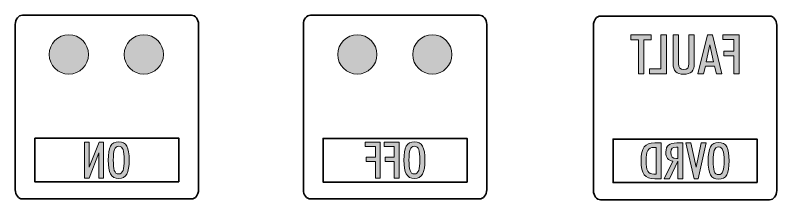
# Model space of a CAD drawing. Header units: millimetres. Extents: x 8 to 201, y 31 to 295.
# Drawn here: x 98.1 to 156.2, y 77 to 91.1 of the extents above; entities that cross this region are included whole.
import ezdxf

# ---------------------------------------------------------------- set-up
doc = ezdxf.new("R2010")
doc.units = ezdxf.units.MM
doc.header["$MEASUREMENT"] = 0
doc.layers.add('Layer 1', color=7, linetype='Continuous', lineweight=0)

# ---------------------------------------------------------------- blocks, each defined once
blk = doc.blocks.new('Block_152')
at = {"layer": 'Layer 1', "true_color": 0x1d1e1b, "transparency": 33554687}
h = blk.add_hatch(color=250, dxfattribs=at)
h.dxf.hatch_style = 2
edge = h.paths.add_edge_path()
edge.add_spline(control_points=[(147.037, 78.945), (147.037, 78.945), (147.037, 80.978), (147.037, 80.978), (147.037, 80.978), (146.84, 80.978), (146.84, 80.978), (146.393, 80.978), (146.258, 80.691), (146.258, 79.963), (146.258, 79.236), (146.393, 78.945), (146.84, 78.945), (146.84, 78.945), (147.037, 78.945), (147.037, 78.945)], knot_values=[0, 0, 0, 0, 1, 1, 1, 2, 2, 2, 3, 3, 3, 4, 4, 4, 5, 5, 5, 5], degree=3, periodic=0)
edge = h.paths.add_edge_path()
edge.add_spline(control_points=[(147.42, 78.592), (147.42, 78.592), (146.919, 78.592), (146.919, 78.592), (146.148, 78.592), (145.876, 78.96), (145.876, 79.96), (145.876, 80.956), (146.148, 81.323), (146.919, 81.323), (146.919, 81.323), (147.42, 81.323), (147.42, 81.323), (147.42, 81.323), (147.42, 78.592), (147.42, 78.592)], knot_values=[0, 0, 0, 0, 1, 1, 1, 2, 2, 2, 3, 3, 3, 4, 4, 4, 5, 5, 5, 5], degree=3, periodic=0)
h = blk.add_hatch(color=250, dxfattribs=at)
h.dxf.hatch_style = 2
edge = h.paths.add_edge_path()
edge.add_spline(control_points=[(148.693, 80.136), (148.693, 80.136), (148.693, 81.001), (148.693, 81.001), (148.693, 81.001), (148.586, 81.001), (148.586, 81.001), (148.27, 81.001), (148.151, 80.921), (148.151, 80.611), (148.151, 80.277), (148.246, 80.136), (148.574, 80.136), (148.574, 80.136), (148.693, 80.136), (148.693, 80.136)], knot_values=[0, 0, 0, 0, 1, 1, 1, 2, 2, 2, 3, 3, 3, 4, 4, 4, 5, 5, 5, 5], degree=3, periodic=0)
edge = h.paths.add_edge_path()
edge.add_spline(control_points=[(148.693, 79.925), (148.693, 79.925), (148.681, 79.925), (148.681, 79.925), (148.681, 79.925), (148.037, 78.592), (148.037, 78.592), (148.037, 78.592), (147.63, 78.592), (147.63, 78.592), (147.63, 78.592), (148.298, 79.937), (148.298, 79.937), (147.946, 79.979), (147.768, 80.205), (147.768, 80.611), (147.768, 81.14), (148.025, 81.323), (148.614, 81.323), (148.614, 81.323), (149.072, 81.323), (149.072, 81.323), (149.072, 81.323), (149.072, 78.592), (149.072, 78.592), (149.072, 78.592), (148.693, 78.592), (148.693, 78.592), (148.693, 78.592), (148.693, 79.925), (148.693, 79.925)], knot_values=[0, 0, 0, 0, 1, 1, 1, 2, 2, 2, 3, 3, 3, 4, 4, 4, 5, 5, 5, 6, 6, 6, 7, 7, 7, 8, 8, 8, 9, 9, 9, 10, 10, 10, 10], degree=3, periodic=0)
h = blk.add_hatch(color=250, dxfattribs=at)
h.dxf.hatch_style = 2
edge = h.paths.add_edge_path()
edge.add_spline(control_points=[(149.918, 78.592), (149.918, 78.592), (149.297, 81.323), (149.297, 81.323), (149.297, 81.323), (149.681, 81.323), (149.681, 81.323), (149.681, 81.323), (150.076, 79.469), (150.076, 79.469), (150.076, 79.469), (150.471, 81.323), (150.471, 81.323), (150.471, 81.323), (150.854, 81.323), (150.854, 81.323), (150.854, 81.323), (150.238, 78.592), (150.238, 78.592), (150.238, 78.592), (149.918, 78.592), (149.918, 78.592)], knot_values=[0, 0, 0, 0, 1, 1, 1, 2, 2, 2, 3, 3, 3, 4, 4, 4, 5, 5, 5, 6, 6, 6, 7, 7, 7, 7], degree=3, periodic=0)
h = blk.add_hatch(color=250, dxfattribs=at)
h.dxf.hatch_style = 2
edge = h.paths.add_edge_path()
edge.add_spline(control_points=[(152.214, 79.963), (152.214, 80.68), (152.123, 81.017), (151.795, 81.017), (151.467, 81.017), (151.38, 80.68), (151.38, 79.963), (151.38, 79.247), (151.455, 78.906), (151.791, 78.906), (152.115, 78.906), (152.214, 79.243), (152.214, 79.963)], knot_values=[0, 0, 0, 0, 1, 1, 1, 2, 2, 2, 3, 3, 3, 4, 4, 4, 4], degree=3, periodic=0)
edge = h.paths.add_edge_path()
edge.add_spline(control_points=[(152.597, 79.956), (152.597, 78.998), (152.387, 78.558), (151.795, 78.558), (151.202, 78.558), (150.996, 79.002), (150.996, 79.956), (150.996, 80.914), (151.202, 81.358), (151.795, 81.358), (152.387, 81.358), (152.597, 80.914), (152.597, 79.956)], knot_values=[0, 0, 0, 0, 1, 1, 1, 2, 2, 2, 3, 3, 3, 4, 4, 4, 4], degree=3, periodic=0)
at = {"layer": 'Layer 1'}
for points, knots in [([(147.42, 78.592), (147.42, 78.592), (146.919, 78.592), (146.919, 78.592), (146.148, 78.592), (145.876, 78.96), (145.876, 79.96), (145.876, 80.956), (146.148, 81.323), (146.919, 81.323), (146.919, 81.323), (147.42, 81.323), (147.42, 81.323), (147.42, 81.323), (147.42, 78.592), (147.42, 78.592)], [0, 0, 0, 0, 1, 1, 1, 2, 2, 2, 3, 3, 3, 4, 4, 4, 5, 5, 5, 5]), ([(147.037, 78.945), (147.037, 78.945), (147.037, 80.978), (147.037, 80.978), (147.037, 80.978), (146.84, 80.978), (146.84, 80.978), (146.393, 80.978), (146.258, 80.691), (146.258, 79.963), (146.258, 79.236), (146.393, 78.945), (146.84, 78.945), (146.84, 78.945), (147.037, 78.945), (147.037, 78.945)], [0, 0, 0, 0, 1, 1, 1, 2, 2, 2, 3, 3, 3, 4, 4, 4, 5, 5, 5, 5]), ([(148.693, 79.925), (148.693, 79.925), (148.681, 79.925), (148.681, 79.925), (148.681, 79.925), (148.037, 78.592), (148.037, 78.592), (148.037, 78.592), (147.63, 78.592), (147.63, 78.592), (147.63, 78.592), (148.298, 79.937), (148.298, 79.937), (147.946, 79.979), (147.768, 80.205), (147.768, 80.611), (147.768, 81.14), (148.025, 81.323), (148.614, 81.323), (148.614, 81.323), (149.072, 81.323), (149.072, 81.323), (149.072, 81.323), (149.072, 78.592), (149.072, 78.592), (149.072, 78.592), (148.693, 78.592), (148.693, 78.592), (148.693, 78.592), (148.693, 79.925), (148.693, 79.925)], [0, 0, 0, 0, 1, 1, 1, 2, 2, 2, 3, 3, 3, 4, 4, 4, 5, 5, 5, 6, 6, 6, 7, 7, 7, 8, 8, 8, 9, 9, 9, 10, 10, 10, 10]), ([(148.693, 80.136), (148.693, 80.136), (148.693, 81.001), (148.693, 81.001), (148.693, 81.001), (148.586, 81.001), (148.586, 81.001), (148.27, 81.001), (148.151, 80.921), (148.151, 80.611), (148.151, 80.277), (148.246, 80.136), (148.574, 80.136), (148.574, 80.136), (148.693, 80.136), (148.693, 80.136)], [0, 0, 0, 0, 1, 1, 1, 2, 2, 2, 3, 3, 3, 4, 4, 4, 5, 5, 5, 5]), ([(149.918, 78.592), (149.918, 78.592), (149.297, 81.323), (149.297, 81.323), (149.297, 81.323), (149.681, 81.323), (149.681, 81.323), (149.681, 81.323), (150.076, 79.469), (150.076, 79.469), (150.076, 79.469), (150.471, 81.323), (150.471, 81.323), (150.471, 81.323), (150.854, 81.323), (150.854, 81.323), (150.854, 81.323), (150.238, 78.592), (150.238, 78.592), (150.238, 78.592), (149.918, 78.592), (149.918, 78.592)], [0, 0, 0, 0, 1, 1, 1, 2, 2, 2, 3, 3, 3, 4, 4, 4, 5, 5, 5, 6, 6, 6, 7, 7, 7, 7]), ([(152.597, 79.956), (152.597, 78.998), (152.387, 78.558), (151.795, 78.558), (151.202, 78.558), (150.996, 79.002), (150.996, 79.956), (150.996, 80.914), (151.202, 81.358), (151.795, 81.358), (152.387, 81.358), (152.597, 80.914), (152.597, 79.956)], [0, 0, 0, 0, 1, 1, 1, 2, 2, 2, 3, 3, 3, 4, 4, 4, 4]), ([(152.214, 79.963), (152.214, 80.68), (152.123, 81.017), (151.795, 81.017), (151.467, 81.017), (151.38, 80.68), (151.38, 79.963), (151.38, 79.247), (151.455, 78.906), (151.791, 78.906), (152.115, 78.906), (152.214, 79.243), (152.214, 79.963)], [0, 0, 0, 0, 1, 1, 1, 2, 2, 2, 3, 3, 3, 4, 4, 4, 4])]:
    blk.add_open_spline(points, degree=3, knots=knots, dxfattribs=at)
blk = doc.blocks.new('Block_153')
at = {"layer": 'Layer 1', "true_color": 0x1d1e1b, "transparency": 33554687}
h = blk.add_hatch(color=250, dxfattribs=at)
h.dxf.hatch_style = 2
edge = h.paths.add_edge_path()
edge.add_spline(control_points=[(146.084, 86.59), (146.084, 86.59), (145.668, 86.59), (145.668, 86.59), (145.668, 86.59), (145.668, 89.183), (145.668, 89.183), (145.668, 89.183), (145.102, 89.183), (145.102, 89.183), (145.102, 89.183), (145.102, 89.553), (145.102, 89.553), (145.102, 89.553), (146.649, 89.553), (146.649, 89.553), (146.649, 89.553), (146.649, 89.183), (146.649, 89.183), (146.649, 89.183), (146.084, 89.183), (146.084, 89.183), (146.084, 89.183), (146.084, 86.59), (146.084, 86.59)], knot_values=[0, 0, 0, 0, 1, 1, 1, 2, 2, 2, 3, 3, 3, 4, 4, 4, 5, 5, 5, 6, 6, 6, 7, 7, 7, 8, 8, 8, 8], degree=3, periodic=0)
h = blk.add_hatch(color=250, dxfattribs=at)
h.dxf.hatch_style = 2
edge = h.paths.add_edge_path()
edge.add_spline(control_points=[(147.803, 86.59), (147.803, 86.59), (146.508, 86.59), (146.508, 86.59), (146.508, 86.59), (146.508, 86.96), (146.508, 86.96), (146.508, 86.96), (147.391, 86.96), (147.391, 86.96), (147.391, 86.96), (147.391, 89.553), (147.391, 89.553), (147.391, 89.553), (147.803, 89.553), (147.803, 89.553), (147.803, 89.553), (147.803, 86.59), (147.803, 86.59)], knot_values=[0, 0, 0, 0, 1, 1, 1, 2, 2, 2, 3, 3, 3, 4, 4, 4, 5, 5, 5, 6, 6, 6, 6], degree=3, periodic=0)
h = blk.add_hatch(color=250, dxfattribs=at)
h.dxf.hatch_style = 2
edge = h.paths.add_edge_path()
edge.add_spline(control_points=[(149.937, 87.38), (149.937, 86.81), (149.693, 86.553), (149.131, 86.553), (148.57, 86.553), (148.325, 86.81), (148.325, 87.38), (148.325, 87.38), (148.325, 89.553), (148.325, 89.553), (148.325, 89.553), (148.732, 89.553), (148.732, 89.553), (148.732, 89.553), (148.732, 87.346), (148.732, 87.346), (148.732, 87.064), (148.861, 86.931), (149.131, 86.931), (149.401, 86.931), (149.53, 87.064), (149.53, 87.346), (149.53, 87.346), (149.53, 89.553), (149.53, 89.553), (149.53, 89.553), (149.937, 89.553), (149.937, 89.553), (149.937, 89.553), (149.937, 87.38), (149.937, 87.38)], knot_values=[0, 0, 0, 0, 1, 1, 1, 2, 2, 2, 3, 3, 3, 4, 4, 4, 5, 5, 5, 6, 6, 6, 7, 7, 7, 8, 8, 8, 9, 9, 9, 10, 10, 10, 10], degree=3, periodic=0)
h = blk.add_hatch(color=250, dxfattribs=at)
h.dxf.hatch_style = 2
edge = h.paths.add_edge_path()
edge.add_spline(control_points=[(151.129, 88.788), (151.129, 88.788), (150.854, 87.504), (150.854, 87.504), (150.854, 87.504), (151.403, 87.504), (151.403, 87.504), (151.403, 87.504), (151.129, 88.788), (151.129, 88.788)], knot_values=[0, 0, 0, 0, 1, 1, 1, 2, 2, 2, 3, 3, 3, 3], degree=3, periodic=0)
edge = h.paths.add_edge_path()
edge.add_spline(control_points=[(152.037, 86.59), (152.037, 86.59), (151.622, 86.59), (151.622, 86.59), (151.622, 86.59), (151.48, 87.172), (151.48, 87.172), (151.48, 87.172), (150.781, 87.172), (150.781, 87.172), (150.781, 87.172), (150.636, 86.59), (150.636, 86.59), (150.636, 86.59), (150.22, 86.59), (150.22, 86.59), (150.22, 86.59), (150.936, 89.553), (150.936, 89.553), (150.936, 89.553), (151.322, 89.553), (151.322, 89.553), (151.322, 89.553), (152.037, 86.59), (152.037, 86.59)], knot_values=[0, 0, 0, 0, 1, 1, 1, 2, 2, 2, 3, 3, 3, 4, 4, 4, 5, 5, 5, 6, 6, 6, 7, 7, 7, 8, 8, 8, 8], degree=3, periodic=0)
h = blk.add_hatch(color=250, dxfattribs=at)
h.dxf.hatch_style = 2
edge = h.paths.add_edge_path()
edge.add_spline(control_points=[(153.37, 86.59), (153.37, 86.59), (152.959, 86.59), (152.959, 86.59), (152.959, 86.59), (152.959, 87.957), (152.959, 87.957), (152.959, 87.957), (152.187, 87.957), (152.187, 87.957), (152.187, 87.957), (152.187, 88.31), (152.187, 88.31), (152.187, 88.31), (152.959, 88.31), (152.959, 88.31), (152.959, 88.31), (152.959, 89.195), (152.959, 89.195), (152.959, 89.195), (152.119, 89.195), (152.119, 89.195), (152.119, 89.195), (152.119, 89.553), (152.119, 89.553), (152.119, 89.553), (153.37, 89.553), (153.37, 89.553), (153.37, 89.553), (153.37, 86.59), (153.37, 86.59)], knot_values=[0, 0, 0, 0, 1, 1, 1, 2, 2, 2, 3, 3, 3, 4, 4, 4, 5, 5, 5, 6, 6, 6, 7, 7, 7, 8, 8, 8, 9, 9, 9, 10, 10, 10, 10], degree=3, periodic=0)
at = {"layer": 'Layer 1'}
for points, knots in [([(146.084, 86.59), (146.084, 86.59), (145.668, 86.59), (145.668, 86.59), (145.668, 86.59), (145.668, 89.183), (145.668, 89.183), (145.668, 89.183), (145.102, 89.183), (145.102, 89.183), (145.102, 89.183), (145.102, 89.553), (145.102, 89.553), (145.102, 89.553), (146.649, 89.553), (146.649, 89.553), (146.649, 89.553), (146.649, 89.183), (146.649, 89.183), (146.649, 89.183), (146.084, 89.183), (146.084, 89.183), (146.084, 89.183), (146.084, 86.59), (146.084, 86.59)], [0, 0, 0, 0, 1, 1, 1, 2, 2, 2, 3, 3, 3, 4, 4, 4, 5, 5, 5, 6, 6, 6, 7, 7, 7, 8, 8, 8, 8]), ([(147.803, 86.59), (147.803, 86.59), (146.508, 86.59), (146.508, 86.59), (146.508, 86.59), (146.508, 86.96), (146.508, 86.96), (146.508, 86.96), (147.391, 86.96), (147.391, 86.96), (147.391, 86.96), (147.391, 89.553), (147.391, 89.553), (147.391, 89.553), (147.803, 89.553), (147.803, 89.553), (147.803, 89.553), (147.803, 86.59), (147.803, 86.59)], [0, 0, 0, 0, 1, 1, 1, 2, 2, 2, 3, 3, 3, 4, 4, 4, 5, 5, 5, 6, 6, 6, 6]), ([(149.937, 87.38), (149.937, 86.81), (149.693, 86.553), (149.131, 86.553), (148.57, 86.553), (148.325, 86.81), (148.325, 87.38), (148.325, 87.38), (148.325, 89.553), (148.325, 89.553), (148.325, 89.553), (148.732, 89.553), (148.732, 89.553), (148.732, 89.553), (148.732, 87.346), (148.732, 87.346), (148.732, 87.064), (148.861, 86.931), (149.131, 86.931), (149.401, 86.931), (149.53, 87.064), (149.53, 87.346), (149.53, 87.346), (149.53, 89.553), (149.53, 89.553), (149.53, 89.553), (149.937, 89.553), (149.937, 89.553), (149.937, 89.553), (149.937, 87.38), (149.937, 87.38)], [0, 0, 0, 0, 1, 1, 1, 2, 2, 2, 3, 3, 3, 4, 4, 4, 5, 5, 5, 6, 6, 6, 7, 7, 7, 8, 8, 8, 9, 9, 9, 10, 10, 10, 10]), ([(152.037, 86.59), (152.037, 86.59), (151.622, 86.59), (151.622, 86.59), (151.622, 86.59), (151.48, 87.172), (151.48, 87.172), (151.48, 87.172), (150.781, 87.172), (150.781, 87.172), (150.781, 87.172), (150.636, 86.59), (150.636, 86.59), (150.636, 86.59), (150.22, 86.59), (150.22, 86.59), (150.22, 86.59), (150.936, 89.553), (150.936, 89.553), (150.936, 89.553), (151.322, 89.553), (151.322, 89.553), (151.322, 89.553), (152.037, 86.59), (152.037, 86.59)], [0, 0, 0, 0, 1, 1, 1, 2, 2, 2, 3, 3, 3, 4, 4, 4, 5, 5, 5, 6, 6, 6, 7, 7, 7, 8, 8, 8, 8]), ([(153.37, 86.59), (153.37, 86.59), (152.959, 86.59), (152.959, 86.59), (152.959, 86.59), (152.959, 87.957), (152.959, 87.957), (152.959, 87.957), (152.187, 87.957), (152.187, 87.957), (152.187, 87.957), (152.187, 88.31), (152.187, 88.31), (152.187, 88.31), (152.959, 88.31), (152.959, 88.31), (152.959, 88.31), (152.959, 89.195), (152.959, 89.195), (152.959, 89.195), (152.119, 89.195), (152.119, 89.195), (152.119, 89.195), (152.119, 89.553), (152.119, 89.553), (152.119, 89.553), (153.37, 89.553), (153.37, 89.553), (153.37, 89.553), (153.37, 86.59), (153.37, 86.59)], [0, 0, 0, 0, 1, 1, 1, 2, 2, 2, 3, 3, 3, 4, 4, 4, 5, 5, 5, 6, 6, 6, 7, 7, 7, 8, 8, 8, 9, 9, 9, 10, 10, 10, 10]), ([(151.129, 88.788), (151.129, 88.788), (150.854, 87.504), (150.854, 87.504), (150.854, 87.504), (151.403, 87.504), (151.403, 87.504), (151.403, 87.504), (151.129, 88.788), (151.129, 88.788)], [0, 0, 0, 0, 1, 1, 1, 2, 2, 2, 3, 3, 3, 3])]:
    blk.add_open_spline(points, degree=3, knots=knots, dxfattribs=at)
blk = doc.blocks.new('Block_154')
at = {"layer": 'Layer 1', "true_color": 0x1d1e1b, "transparency": 33554687}
h = blk.add_hatch(color=250, dxfattribs=at)
h.dxf.hatch_style = 2
edge = h.paths.add_edge_path()
edge.add_spline(control_points=[(125.957, 78.65), (125.957, 78.65), (125.578, 78.65), (125.578, 78.65), (125.578, 78.65), (125.578, 79.91), (125.578, 79.91), (125.578, 79.91), (124.866, 79.91), (124.866, 79.91), (124.866, 79.91), (124.866, 80.235), (124.866, 80.235), (124.866, 80.235), (125.578, 80.235), (125.578, 80.235), (125.578, 80.235), (125.578, 81.051), (125.578, 81.051), (125.578, 81.051), (124.803, 81.051), (124.803, 81.051), (124.803, 81.051), (124.803, 81.381), (124.803, 81.381), (124.803, 81.381), (125.957, 81.381), (125.957, 81.381), (125.957, 81.381), (125.957, 78.65), (125.957, 78.65)], knot_values=[0, 0, 0, 0, 1, 1, 1, 2, 2, 2, 3, 3, 3, 4, 4, 4, 5, 5, 5, 6, 6, 6, 7, 7, 7, 8, 8, 8, 9, 9, 9, 10, 10, 10, 10], degree=3, periodic=0)
h = blk.add_hatch(color=250, dxfattribs=at)
h.dxf.hatch_style = 2
edge = h.paths.add_edge_path()
edge.add_spline(control_points=[(127.407, 78.65), (127.407, 78.65), (127.028, 78.65), (127.028, 78.65), (127.028, 78.65), (127.028, 79.91), (127.028, 79.91), (127.028, 79.91), (126.317, 79.91), (126.317, 79.91), (126.317, 79.91), (126.317, 80.235), (126.317, 80.235), (126.317, 80.235), (127.028, 80.235), (127.028, 80.235), (127.028, 80.235), (127.028, 81.051), (127.028, 81.051), (127.028, 81.051), (126.253, 81.051), (126.253, 81.051), (126.253, 81.051), (126.253, 81.381), (126.253, 81.381), (126.253, 81.381), (127.407, 81.381), (127.407, 81.381), (127.407, 81.381), (127.407, 78.65), (127.407, 78.65)], knot_values=[0, 0, 0, 0, 1, 1, 1, 2, 2, 2, 3, 3, 3, 4, 4, 4, 5, 5, 5, 6, 6, 6, 7, 7, 7, 8, 8, 8, 9, 9, 9, 10, 10, 10, 10], degree=3, periodic=0)
h = blk.add_hatch(color=250, dxfattribs=at)
h.dxf.hatch_style = 2
edge = h.paths.add_edge_path()
edge.add_spline(control_points=[(128.98, 80.021), (128.98, 80.737), (128.889, 81.074), (128.561, 81.074), (128.233, 81.074), (128.146, 80.737), (128.146, 80.021), (128.146, 79.305), (128.221, 78.964), (128.557, 78.964), (128.881, 78.964), (128.98, 79.301), (128.98, 80.021)], knot_values=[0, 0, 0, 0, 1, 1, 1, 2, 2, 2, 3, 3, 3, 4, 4, 4, 4], degree=3, periodic=0)
edge = h.paths.add_edge_path()
edge.add_spline(control_points=[(129.363, 80.013), (129.363, 79.056), (129.154, 78.615), (128.561, 78.615), (127.968, 78.615), (127.763, 79.059), (127.763, 80.013), (127.763, 80.971), (127.968, 81.415), (128.561, 81.415), (129.154, 81.415), (129.363, 80.971), (129.363, 80.013)], knot_values=[0, 0, 0, 0, 1, 1, 1, 2, 2, 2, 3, 3, 3, 4, 4, 4, 4], degree=3, periodic=0)
at = {"layer": 'Layer 1'}
for points, knots in [([(125.957, 78.65), (125.957, 78.65), (125.578, 78.65), (125.578, 78.65), (125.578, 78.65), (125.578, 79.91), (125.578, 79.91), (125.578, 79.91), (124.866, 79.91), (124.866, 79.91), (124.866, 79.91), (124.866, 80.235), (124.866, 80.235), (124.866, 80.235), (125.578, 80.235), (125.578, 80.235), (125.578, 80.235), (125.578, 81.051), (125.578, 81.051), (125.578, 81.051), (124.803, 81.051), (124.803, 81.051), (124.803, 81.051), (124.803, 81.381), (124.803, 81.381), (124.803, 81.381), (125.957, 81.381), (125.957, 81.381), (125.957, 81.381), (125.957, 78.65), (125.957, 78.65)], [0, 0, 0, 0, 1, 1, 1, 2, 2, 2, 3, 3, 3, 4, 4, 4, 5, 5, 5, 6, 6, 6, 7, 7, 7, 8, 8, 8, 9, 9, 9, 10, 10, 10, 10]), ([(127.407, 78.65), (127.407, 78.65), (127.028, 78.65), (127.028, 78.65), (127.028, 78.65), (127.028, 79.91), (127.028, 79.91), (127.028, 79.91), (126.317, 79.91), (126.317, 79.91), (126.317, 79.91), (126.317, 80.235), (126.317, 80.235), (126.317, 80.235), (127.028, 80.235), (127.028, 80.235), (127.028, 80.235), (127.028, 81.051), (127.028, 81.051), (127.028, 81.051), (126.253, 81.051), (126.253, 81.051), (126.253, 81.051), (126.253, 81.381), (126.253, 81.381), (126.253, 81.381), (127.407, 81.381), (127.407, 81.381), (127.407, 81.381), (127.407, 78.65), (127.407, 78.65)], [0, 0, 0, 0, 1, 1, 1, 2, 2, 2, 3, 3, 3, 4, 4, 4, 5, 5, 5, 6, 6, 6, 7, 7, 7, 8, 8, 8, 9, 9, 9, 10, 10, 10, 10]), ([(129.363, 80.013), (129.363, 79.056), (129.154, 78.615), (128.561, 78.615), (127.968, 78.615), (127.763, 79.059), (127.763, 80.013), (127.763, 80.971), (127.968, 81.415), (128.561, 81.415), (129.154, 81.415), (129.363, 80.971), (129.363, 80.013)], [0, 0, 0, 0, 1, 1, 1, 2, 2, 2, 3, 3, 3, 4, 4, 4, 4]), ([(128.98, 80.021), (128.98, 80.737), (128.889, 81.074), (128.561, 81.074), (128.233, 81.074), (128.146, 80.737), (128.146, 80.021), (128.146, 79.305), (128.221, 78.964), (128.557, 78.964), (128.881, 78.964), (128.98, 79.301), (128.98, 80.021)], [0, 0, 0, 0, 1, 1, 1, 2, 2, 2, 3, 3, 3, 4, 4, 4, 4])]:
    blk.add_open_spline(points, degree=3, knots=knots, dxfattribs=at)
blk = doc.blocks.new('Block_156')
at = {"layer": 'Layer 1', "true_color": 0x1d1e1b, "transparency": 33554687}
h = blk.add_hatch(color=250, dxfattribs=at)
h.dxf.hatch_style = 2
edge = h.paths.add_edge_path()
edge.add_spline(control_points=[(104.829, 78.649), (104.829, 78.649), (104.47, 78.649), (104.47, 78.649), (104.47, 78.649), (104.47, 80.561), (104.47, 80.561), (104.47, 80.561), (103.727, 78.649), (103.727, 78.649), (103.727, 78.649), (103.371, 78.649), (103.371, 78.649), (103.371, 78.649), (103.371, 81.381), (103.371, 81.381), (103.371, 81.381), (103.731, 81.381), (103.731, 81.381), (103.731, 81.381), (103.731, 79.485), (103.731, 79.485), (103.731, 79.485), (104.478, 81.381), (104.478, 81.381), (104.478, 81.381), (104.829, 81.381), (104.829, 81.381), (104.829, 81.381), (104.829, 78.649), (104.829, 78.649)], knot_values=[0, 0, 0, 0, 1, 1, 1, 2, 2, 2, 3, 3, 3, 4, 4, 4, 5, 5, 5, 6, 6, 6, 7, 7, 7, 8, 8, 8, 9, 9, 9, 10, 10, 10, 10], degree=3, periodic=0)
h = blk.add_hatch(color=250, dxfattribs=at)
h.dxf.hatch_style = 2
edge = h.paths.add_edge_path()
edge.add_spline(control_points=[(106.398, 80.021), (106.398, 80.737), (106.307, 81.074), (105.979, 81.074), (105.651, 81.074), (105.565, 80.737), (105.565, 80.021), (105.565, 79.305), (105.64, 78.964), (105.975, 78.964), (106.299, 78.964), (106.398, 79.301), (106.398, 80.021)], knot_values=[0, 0, 0, 0, 1, 1, 1, 2, 2, 2, 3, 3, 3, 4, 4, 4, 4], degree=3, periodic=0)
edge = h.paths.add_edge_path()
edge.add_spline(control_points=[(106.781, 80.013), (106.781, 79.056), (106.572, 78.615), (105.979, 78.615), (105.387, 78.615), (105.181, 79.059), (105.181, 80.013), (105.181, 80.971), (105.387, 81.415), (105.979, 81.415), (106.572, 81.415), (106.781, 80.971), (106.781, 80.013)], knot_values=[0, 0, 0, 0, 1, 1, 1, 2, 2, 2, 3, 3, 3, 4, 4, 4, 4], degree=3, periodic=0)
at = {"layer": 'Layer 1'}
for points, knots in [([(104.829, 78.649), (104.829, 78.649), (104.47, 78.649), (104.47, 78.649), (104.47, 78.649), (104.47, 80.561), (104.47, 80.561), (104.47, 80.561), (103.727, 78.649), (103.727, 78.649), (103.727, 78.649), (103.371, 78.649), (103.371, 78.649), (103.371, 78.649), (103.371, 81.381), (103.371, 81.381), (103.371, 81.381), (103.731, 81.381), (103.731, 81.381), (103.731, 81.381), (103.731, 79.485), (103.731, 79.485), (103.731, 79.485), (104.478, 81.381), (104.478, 81.381), (104.478, 81.381), (104.829, 81.381), (104.829, 81.381), (104.829, 81.381), (104.829, 78.649), (104.829, 78.649)], [0, 0, 0, 0, 1, 1, 1, 2, 2, 2, 3, 3, 3, 4, 4, 4, 5, 5, 5, 6, 6, 6, 7, 7, 7, 8, 8, 8, 9, 9, 9, 10, 10, 10, 10]), ([(106.781, 80.013), (106.781, 79.056), (106.572, 78.615), (105.979, 78.615), (105.387, 78.615), (105.181, 79.059), (105.181, 80.013), (105.181, 80.971), (105.387, 81.415), (105.979, 81.415), (106.572, 81.415), (106.781, 80.971), (106.781, 80.013)], [0, 0, 0, 0, 1, 1, 1, 2, 2, 2, 3, 3, 3, 4, 4, 4, 4]), ([(106.398, 80.021), (106.398, 80.737), (106.307, 81.074), (105.979, 81.074), (105.651, 81.074), (105.565, 80.737), (105.565, 80.021), (105.565, 79.305), (105.64, 78.964), (105.975, 78.964), (106.299, 78.964), (106.398, 79.301), (106.398, 80.021)], [0, 0, 0, 0, 1, 1, 1, 2, 2, 2, 3, 3, 3, 4, 4, 4, 4])]:
    blk.add_open_spline(points, degree=3, knots=knots, dxfattribs=at)

msp = doc.modelspace()

# ---------------------------------------------------------------- hatches: boundary and pattern name
at = {"layer": 'Layer 1', "true_color": 0x1d1e1b, "transparency": 33554687}
h = msp.add_hatch(color=250, dxfattribs=at)
edge = h.paths.add_edge_path()
edge.add_spline(control_points=[(102.167, 89.57), (102.996, 89.57), (103.667, 88.899), (103.667, 88.07), (103.667, 87.241), (102.996, 86.57), (102.167, 86.57), (101.339, 86.57), (100.667, 87.241), (100.667, 88.07), (100.667, 88.899), (101.339, 89.57), (102.167, 89.57)], knot_values=[0, 0, 0, 0, 1, 1, 1, 2, 2, 2, 3, 3, 3, 4, 4, 4, 4], degree=3, periodic=0)
edge.add_line((102.167, 89.57), (102.167, 89.57))
h = msp.add_hatch(color=250, dxfattribs=at)
edge = h.paths.add_edge_path()
edge.add_spline(control_points=[(107.898, 89.57), (108.726, 89.57), (109.398, 88.899), (109.398, 88.07), (109.398, 87.241), (108.726, 86.57), (107.898, 86.57), (107.07, 86.57), (106.398, 87.241), (106.398, 88.07), (106.398, 88.899), (107.07, 89.57), (107.898, 89.57)], knot_values=[0, 0, 0, 0, 1, 1, 1, 2, 2, 2, 3, 3, 3, 4, 4, 4, 4], degree=3, periodic=0)
edge.add_line((107.898, 89.57), (107.898, 89.57))
h = msp.add_hatch(color=250, dxfattribs=at)
edge = h.paths.add_edge_path()
edge.add_spline(control_points=[(124.202, 89.57), (125.03, 89.57), (125.702, 88.899), (125.702, 88.07), (125.702, 87.241), (125.03, 86.57), (124.202, 86.57), (123.374, 86.57), (122.702, 87.241), (122.702, 88.07), (122.702, 88.899), (123.374, 89.57), (124.202, 89.57)], knot_values=[0, 0, 0, 0, 1, 1, 1, 2, 2, 2, 3, 3, 3, 4, 4, 4, 4], degree=3, periodic=0)
edge.add_line((124.202, 89.57), (124.202, 89.57))
h = msp.add_hatch(color=250, dxfattribs=at)
edge = h.paths.add_edge_path()
edge.add_spline(control_points=[(129.933, 89.57), (130.761, 89.57), (131.433, 88.899), (131.433, 88.07), (131.433, 87.241), (130.761, 86.57), (129.933, 86.57), (129.104, 86.57), (128.433, 87.241), (128.433, 88.07), (128.433, 88.899), (129.104, 89.57), (129.933, 89.57)], knot_values=[0, 0, 0, 0, 1, 1, 1, 2, 2, 2, 3, 3, 3, 4, 4, 4, 4], degree=3, periodic=0)
edge.add_line((129.933, 89.57), (129.933, 89.57))

# ---------------------------------------------------------------- linework, layer by layer
at = {"layer": 'Layer 1', "color": 250, "lineweight": 35, "true_color": 0x1d1e1b}
for points in [[(110.576, 78.353), (99.576, 78.353), (99.576, 81.677), (110.576, 81.677)], [(132.583, 78.343), (121.583, 78.343), (121.583, 81.667), (132.583, 81.667)], [(154.736, 78.296), (143.736, 78.296), (143.736, 81.62), (154.736, 81.62)]]:
    msp.add_lwpolyline(points, close=True, dxfattribs=at)
at = {"layer": 'Layer 1', "color": 250, "lineweight": 35, "true_color": 0x1d1d1b}
for points in [[(111.526, 91.052), (111.526, 91.052), (98.626, 91.052), (98.626, 91.052), (98.324, 91.052), (98.076, 90.737), (98.076, 90.352), (98.076, 90.352), (98.076, 77.752), (98.076, 77.752), (98.076, 77.367), (98.324, 77.052), (98.626, 77.052), (98.626, 77.052), (111.526, 77.052), (111.526, 77.052), (111.829, 77.052), (112.076, 77.367), (112.076, 77.752), (112.076, 77.752), (112.076, 90.352), (112.076, 90.352), (112.076, 90.737), (111.829, 91.052), (111.526, 91.052)], [(133.533, 91.052), (133.533, 91.052), (120.633, 91.052), (120.633, 91.052), (120.331, 91.052), (120.083, 90.737), (120.083, 90.352), (120.083, 90.352), (120.083, 77.752), (120.083, 77.752), (120.083, 77.367), (120.331, 77.052), (120.633, 77.052), (120.633, 77.052), (133.533, 77.052), (133.533, 77.052), (133.836, 77.052), (134.083, 77.367), (134.083, 77.752), (134.083, 77.752), (134.083, 90.352), (134.083, 90.352), (134.083, 90.737), (133.836, 91.052), (133.533, 91.052)], [(155.686, 90.995), (155.686, 90.995), (142.786, 90.995), (142.786, 90.995), (142.484, 90.995), (142.236, 90.68), (142.236, 90.295), (142.236, 90.295), (142.236, 77.695), (142.236, 77.695), (142.236, 77.31), (142.484, 76.995), (142.786, 76.995), (142.786, 76.995), (155.686, 76.995), (155.686, 76.995), (155.989, 76.995), (156.236, 77.31), (156.236, 77.695), (156.236, 77.695), (156.236, 90.295), (156.236, 90.295), (156.236, 90.68), (155.989, 90.995), (155.686, 90.995)]]:
    msp.add_open_spline(points, degree=3, knots=[0, 0, 0, 0, 1, 1, 1, 2, 2, 2, 3, 3, 3, 4, 4, 4, 5, 5, 5, 6, 6, 6, 7, 7, 7, 8, 8, 8, 8], dxfattribs=at)
at = {"layer": 'Layer 1'}
for points in [[(102.167, 89.57), (102.996, 89.57), (103.667, 88.899), (103.667, 88.07), (103.667, 87.241), (102.996, 86.57), (102.167, 86.57), (101.339, 86.57), (100.667, 87.241), (100.667, 88.07), (100.667, 88.899), (101.339, 89.57), (102.167, 89.57)], [(107.898, 89.57), (108.726, 89.57), (109.398, 88.899), (109.398, 88.07), (109.398, 87.241), (108.726, 86.57), (107.898, 86.57), (107.07, 86.57), (106.398, 87.241), (106.398, 88.07), (106.398, 88.899), (107.07, 89.57), (107.898, 89.57)], [(124.202, 89.57), (125.03, 89.57), (125.702, 88.899), (125.702, 88.07), (125.702, 87.241), (125.03, 86.57), (124.202, 86.57), (123.374, 86.57), (122.702, 87.241), (122.702, 88.07), (122.702, 88.899), (123.374, 89.57), (124.202, 89.57)], [(129.933, 89.57), (130.761, 89.57), (131.433, 88.899), (131.433, 88.07), (131.433, 87.241), (130.761, 86.57), (129.933, 86.57), (129.104, 86.57), (128.433, 87.241), (128.433, 88.07), (128.433, 88.899), (129.104, 89.57), (129.933, 89.57)]]:
    msp.add_open_spline(points, degree=3, knots=[0, 0, 0, 0, 1, 1, 1, 2, 2, 2, 3, 3, 3, 4, 4, 4, 4], dxfattribs=at)

# ---------------------------------------------------------------- block references
for name in ['Block_153', 'Block_156', 'Block_154', 'Block_152']:
    msp.add_blockref(name, (0, 0), dxfattribs=at)

doc.saveas('drawing.dxf')
